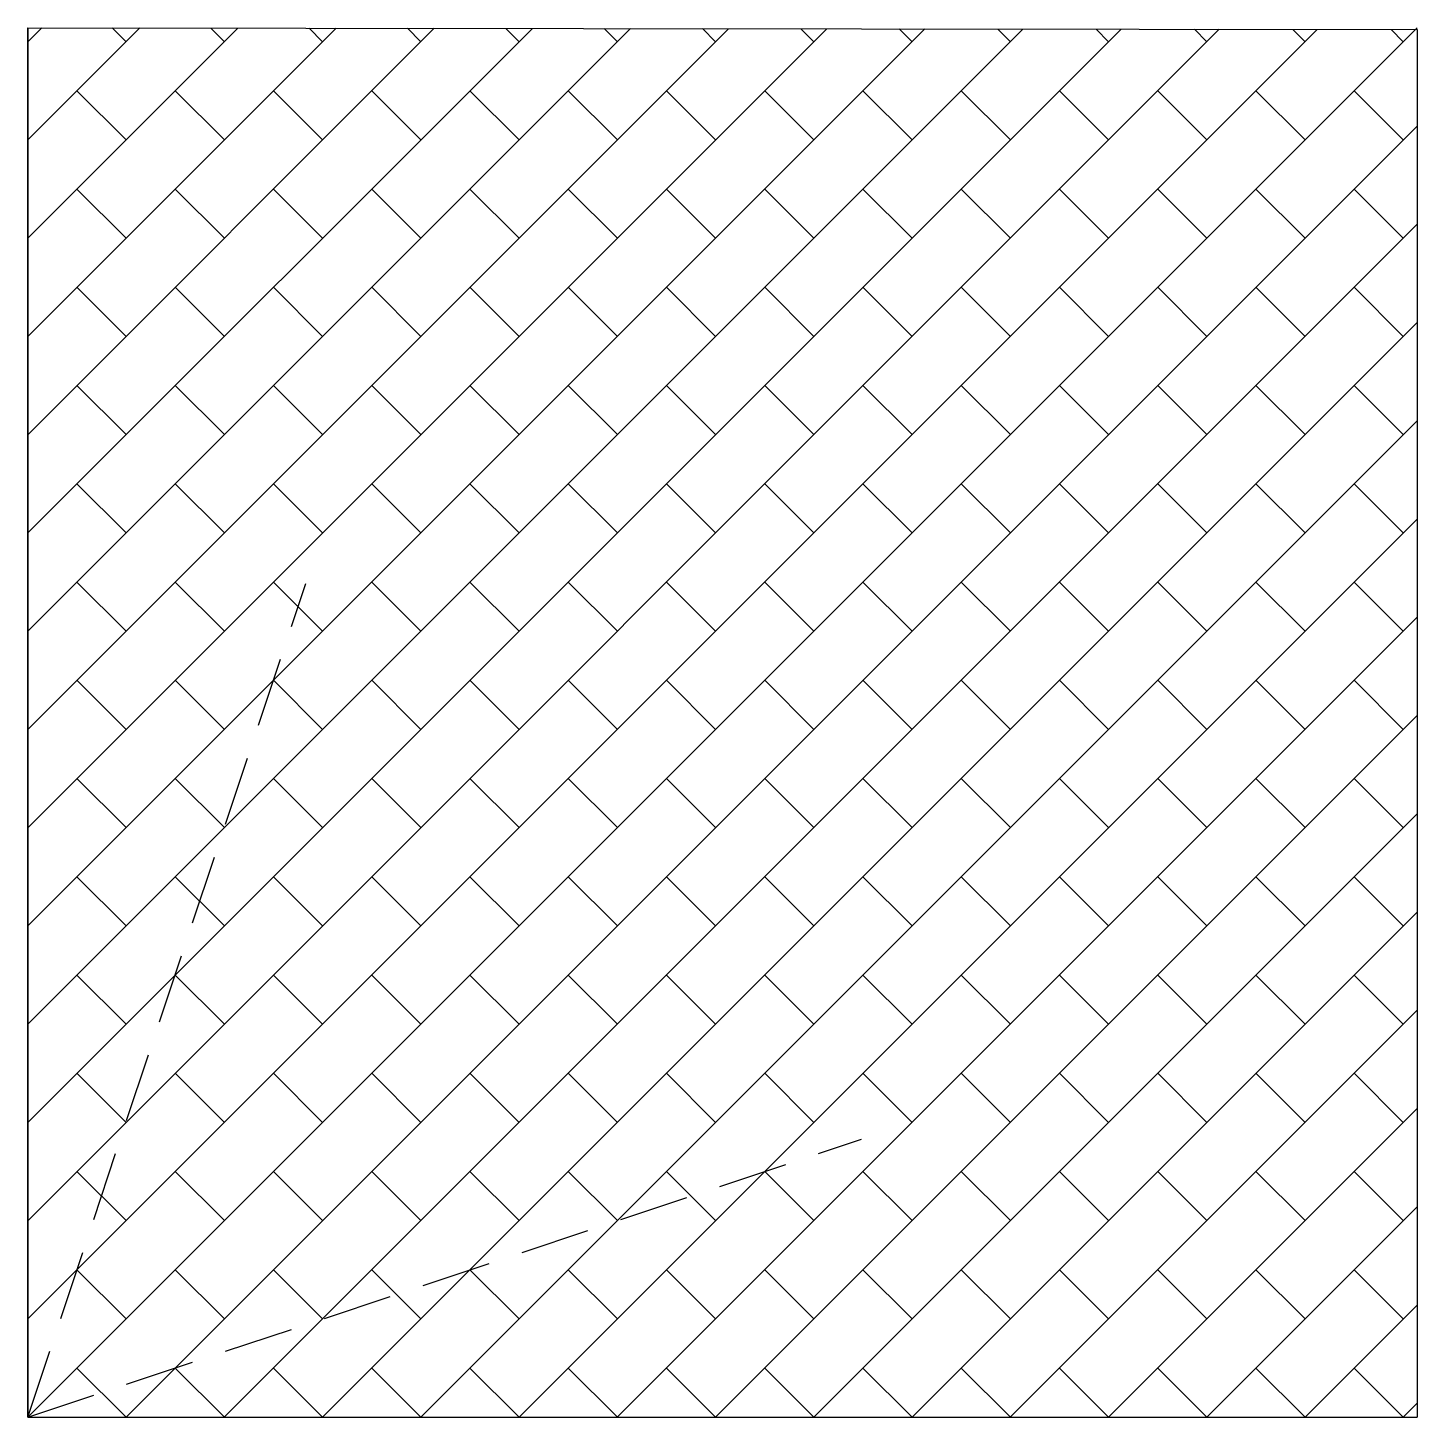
# Model space of a CAD drawing. Header units: inches. Extents: x -158 to 5, y 0 to 5.
# Drawn here: x 0 to 5, y 0 to 5 of the extents above.
import ezdxf

# ---------------------------------------------------------------- set-up
doc = ezdxf.new("R2010")
doc.units = ezdxf.units.IN
doc.header["$MEASUREMENT"] = 0
doc.linetypes.add('HIDDEN', pattern=[0.375, 0.25, -0.125])
doc.linetypes.add('PHANTOM2', pattern=[1.25, 0.625, -0.125, 0.125, -0.125, 0.125, -0.125])
doc.layers.get('0').update_dxf_attribs({"lineweight": 30})
doc.layers.add('AM_8', color=1, linetype='Continuous', lineweight=15)

msp = doc.modelspace()

# ---------------------------------------------------------------- hatches: boundary and pattern name
at = {"layer": 'AM_8'}
h = msp.add_hatch(dxfattribs=at)
h.set_pattern_fill('BRICK', angle=45, style=0, double=1)
h.paths.add_polyline_path([(0, 0), (5, 0), (5, 4.9936), (0, 5)])

# ---------------------------------------------------------------- linework, layer by layer
for p, q in [((0, 0), (0, 5)), ((0, 0, 5), (0, 5, 5)), ((0, 5, 5), (0, 5)), ((0, 5), (5, 4.9936)), ((5, 4.9936), (5, 0)), ((0, 0), (0, 0)), ((0, 0), (0, 0, 5)), ((0, 0), (0, 0, 1)), ((0, 0), (0, 0, 5)), ((0, 0), (0, 0, 5)), ((0, 0), (0, 0, 5)), ((0, 0), (5, 0)), ((0, 0, 5), (5, 0, 5)), ((5, 0, 5), (5, 0))]:
    msp.add_line(p, q)
at = {"color": 114, "linetype": 'PHANTOM2'}
for q in [(5, 5), (0, 5, 5), (5, 0, 5)]:
    msp.add_line((0, 0), q, dxfattribs=at)
at = {"color": 1, "linetype": 'HIDDEN'}
for q in [(1, 3, 1), (1, 1, 3), (3, 1, 1)]:
    msp.add_line((0, 0), q, dxfattribs=at)
at = {"color": 5}
msp.add_line((0, 0), (1.2, 1.2, 1.2), dxfattribs=at)
at = {"extrusion": (0, 1, 0)}
msp.add_line((0, 0), (1, 1, 1), dxfattribs=at)
msp.add_lwpolyline([(0, 0), (0, 0), (0, 5), (0, 5)], close=True)
msp.add_3dface([(1, 0), (1, 0), (1, 0)])

doc.saveas('drawing.dxf')
